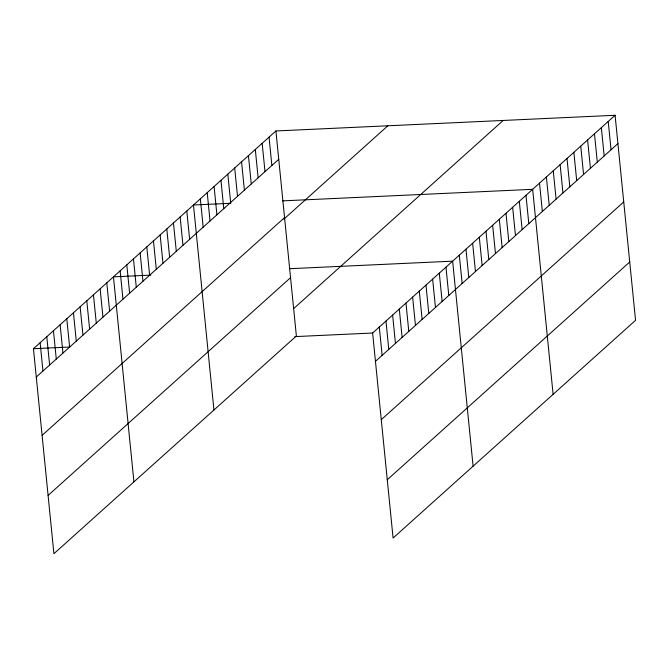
<?xml version="1.0" encoding="UTF-8"?>
<svg xmlns="http://www.w3.org/2000/svg" width="669" height="669" viewBox="0 0 669 669"><rect width="100%" height="100%" fill="white"/><g stroke="black" fill="none" stroke-linecap="round" stroke-linejoin="round"><path stroke-width="1" d="M275.912 130.965L296.375 335.98L53.913 553.715L33.45 348.7L275.912 130.965L615.087 115.285L635.55 320.3L393.088 538.035L372.625 333.02L615.087 115.285M36.277 377.032L278.739 159.297M42.097 435.343L284.559 217.601M283.915 219.114L387.836 125.789M48.093 495.411L290.555 277.677M294.034 308.258L503.163 120.462M375.451 361.352L617.913 143.618M381.271 419.655L623.734 201.921M387.267 479.732L629.73 261.989M230.788 203.276L193.475 204.998L213.938 410.013M282.602 200.876L532.649 189.319L553.112 394.325M150.776 275.126L113.462 276.849L133.925 481.864M289.568 268.704L452.637 261.169L473.1 466.184M33.45 348.7L69.727 347.027M294.895 336.616L372.625 333.02M608.221 121.457L611.048 149.789M601.347 127.62L604.174 155.952M594.482 133.792L597.308 162.124M587.608 139.963L590.434 168.295M580.742 146.126L583.569 174.458M573.868 152.298L576.695 180.63M567.003 158.469L569.829 186.802M560.129 164.641L562.955 192.973M553.263 170.804L556.09 199.136M546.389 176.976L549.216 205.308M539.523 183.147L542.35 211.479M525.985 195.306L528.811 223.638M519.311 201.294L522.146 229.626M512.646 207.281L515.473 235.613M505.981 213.269L508.808 241.601M499.308 219.256L502.143 247.589M492.643 225.244L495.47 253.576M485.978 231.231L488.805 259.564M479.305 237.219L482.14 265.551M472.64 243.207L475.467 271.539M465.975 249.194L468.802 277.526M459.302 255.182L462.137 283.514M445.972 267.157L448.799 295.489M439.299 273.144L442.134 301.476M432.634 279.132L435.46 307.464M425.969 285.119L428.796 313.452M419.296 291.107L422.131 319.439M412.631 297.095L415.457 325.427M405.966 303.082L408.792 331.414M399.293 309.07L402.128 337.402M392.628 315.057L395.454 343.389M385.963 321.045L388.789 349.377M379.29 327.032L382.124 355.364M269.038 137.137L271.873 165.469M262.173 143.308L264.999 171.64M255.307 149.471L258.134 177.803M248.433 155.643L251.26 183.975M241.568 161.814L244.394 190.147M234.694 167.978L237.52 196.31M227.828 174.149L230.654 202.481M220.954 180.321L223.781 208.653M214.088 186.492L216.915 214.824M207.214 192.655L210.041 220.987M200.349 198.827L203.175 227.159M186.81 210.986L189.636 239.318M180.137 216.973L182.972 245.306M173.472 222.961L176.298 251.293M166.807 228.949L169.633 257.281M160.134 234.936L162.968 263.268M153.469 240.924L156.295 269.256M146.804 246.911L149.63 275.243M140.13 252.899L142.965 281.231M133.465 258.886L136.292 287.218M126.801 264.874L129.627 293.206M120.127 270.861L122.962 299.194M106.797 282.836L109.624 311.169M100.124 288.824L102.959 317.156M93.459 294.812L96.286 323.144M86.794 300.799L89.621 329.131M80.121 306.787L82.956 335.119M73.456 312.774L76.283 341.106M66.791 318.762L69.618 347.094M60.118 324.749L62.953 353.081M53.453 330.737L56.28 359.069M46.788 336.724L49.615 365.057M40.115 342.712L42.95 371.044"/></g></svg>
